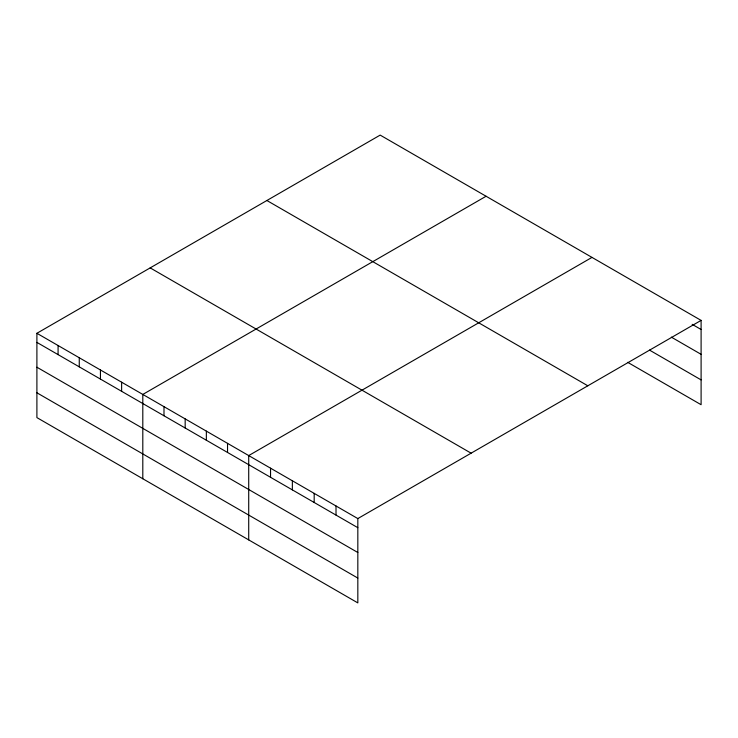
<?xml version="1.0" encoding="UTF-8"?>
<svg xmlns="http://www.w3.org/2000/svg" width="738" height="738" viewBox="0 0 738 738"><rect width="100%" height="100%" fill="white"/><g stroke="black" fill="none" stroke-linecap="round" stroke-linejoin="round"><path stroke-width="1.11" d="M701.1 320.393L380.171 135.1L36.9 333.29L36.9 417.607L357.829 602.9L357.829 518.574L701.1 320.393L701.1 404.71L627.697 362.33M486.074 196.253L142.803 394.433L142.803 478.75M591.987 257.396L248.715 455.577L248.715 539.902M692.17 324.342L701.1 329.499M671.34 337.137L701.1 354.323M649.514 350.107L701.1 379.895M266.888 200.505L587.817 385.789M150.183 267.885L471.112 453.178M36.9 333.29L357.829 518.574M36.9 342.395L357.829 527.688M36.9 367.22L357.829 552.504M36.9 392.791L357.829 578.075M336.011 505.973L336.011 515.087M314.185 493.381L314.185 502.486M292.359 480.779L292.359 489.884M270.542 468.178L270.542 477.283M227.535 443.353L227.535 452.459M206.354 431.121L206.354 440.226M185.173 418.889L185.173 428.003M163.993 406.666L163.993 415.771M121.622 382.201L121.622 391.315M100.442 369.978L100.442 379.083M79.261 357.745L79.261 366.851M58.081 345.513L58.081 354.627"/></g></svg>
